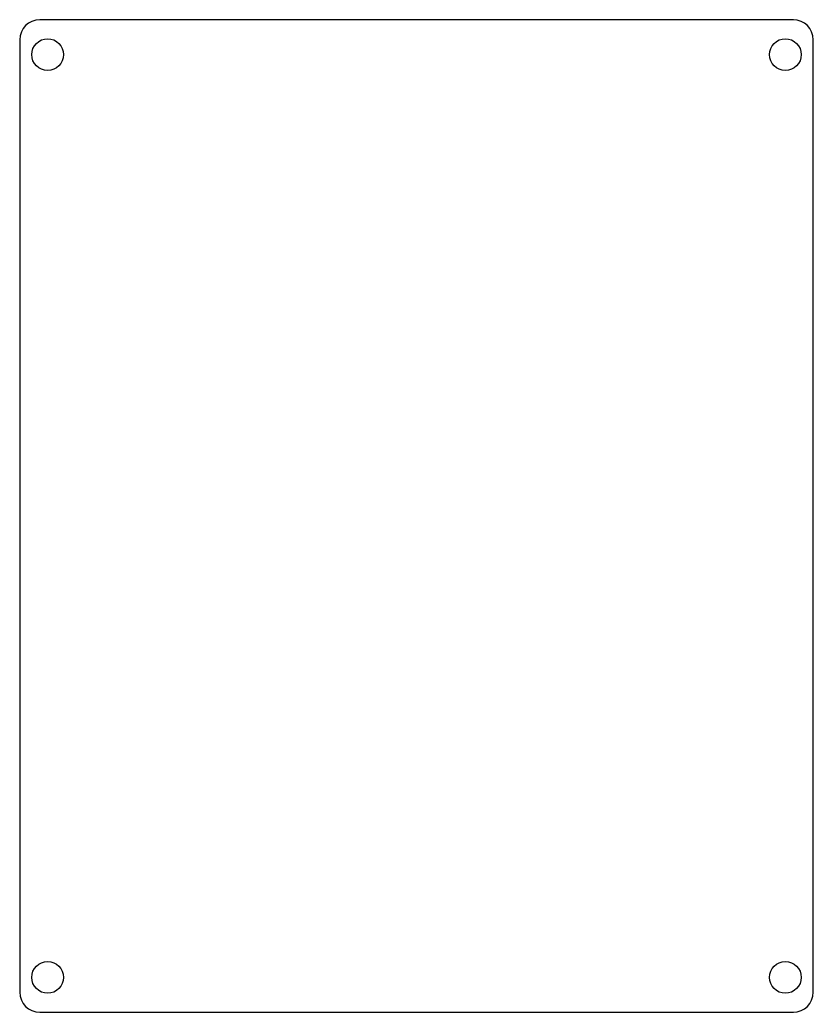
# Model space of a CAD drawing. Header units: millimetres. Extents: x -40 to 40, y -50 to 50.
import ezdxf

# ---------------------------------------------------------------- set-up
doc = ezdxf.new("R2010")
doc.units = ezdxf.units.MM

msp = doc.modelspace()

# ---------------------------------------------------------------- linework, layer by layer
at = {"color": 7, "linetype": 'Continuous', "lineweight": 25}
for p, q in [((38, 50), (-38, 50)), ((-40, 48), (-40, -48)), ((40, -48), (40, 48)), ((-38, -50), (38, -50))]:
    msp.add_line(p, q, dxfattribs=at)
for centre in [(-37.2, 46.5), (37.2, 46.5), (-37.2, -46.5), (37.2, -46.5)]:
    msp.add_circle(centre, 1.6, dxfattribs=at)
for centre, start, end in [((-38, 48), 90, 180), ((38, 48), 0, 90), ((-38, -48), 180, 270), ((38, -48), 270, 0)]:
    msp.add_arc(centre, 2, start, end, dxfattribs=at)

doc.saveas('drawing.dxf')
